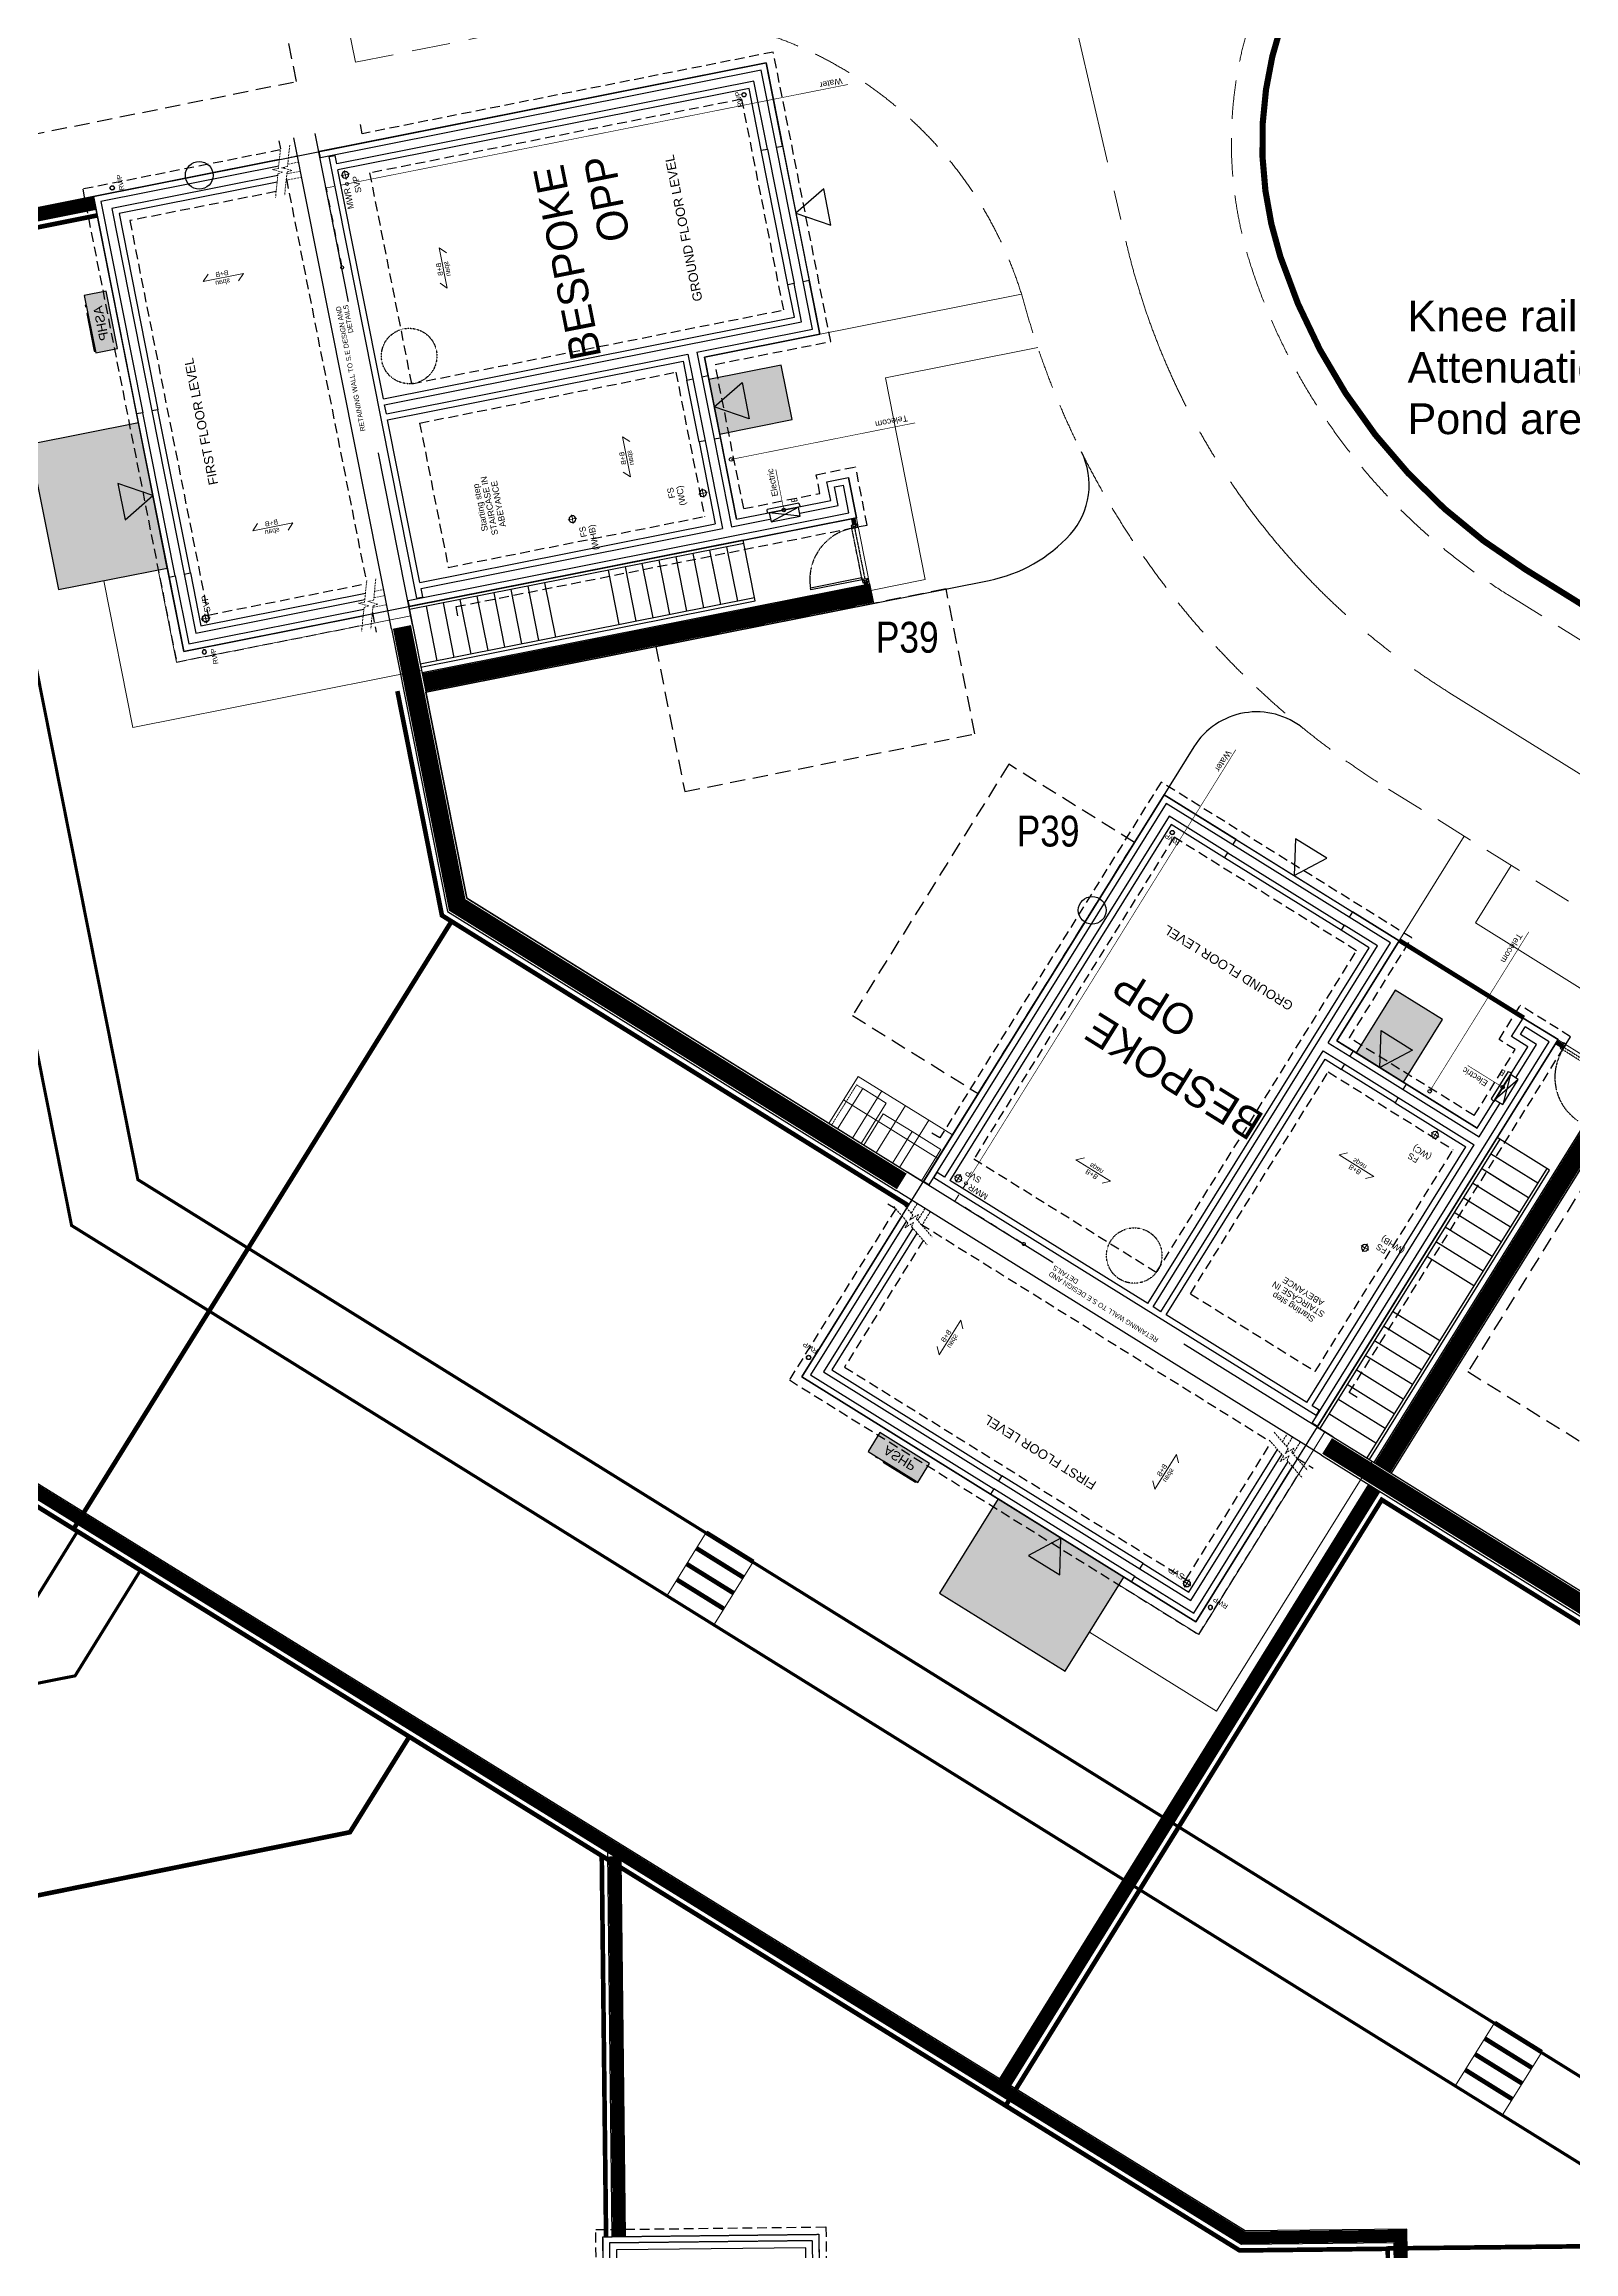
# Model space of a CAD drawing. Extents: x 287880777 to 288144713, y 62793326 to 63089570.
# Drawn here: x 288001175 to 288025997, y 63026159 to 63061986 of the extents above; entities that cross this region are included whole.
import ezdxf

# ---------------------------------------------------------------- set-up
doc = ezdxf.new("R2010")
doc.units = 0
doc.set_wipeout_variables(frame=1)
for name, pattern in [('CENTER', [2, 1.25, -0.25, 0.25, -0.25]), ('Dash', [6.35, 3.175, -3.175]), ('DASHED', [1.4, 0.7, -0.7]), ('DASHED2', [0.375, 0.25, -0.125]), ('HIDDEN', [9.525, 6.35, -3.175]), ('XREF - NORTHERN HIGHWAY DESIGN$0$CENTER2', [28.575, 19.05, -3.175, 3.175, -3.175]), ('XREF - NORTHERN HIGHWAY DESIGN$0$DASHED2', [0.375, 0.25, -0.125])]:
    doc.linetypes.add(name, pattern=pattern)
doc.layers.get('0').update_dxf_attribs({"color": 252})
for name, color, linetype in [('EXP - PEN 1', 1, 'Continuous'), ('EXP-KNEE RAIL', 44, 'FENCELINE1'), ('NAR CYCLE STORES', 2, 'DASHED'), ('NAR DETAIL', 2, 'Continuous'), ('NAR EXTERNAL STEPS', 10, 'Continuous'), ('NAR EXTERNAL WALLS', 2, 'Continuous'), ('NAR PARKING', 7, 'DASHED2'), ('NAR PATIO', 3, 'Continuous'), ('NAR PRIVATE DRIVE', 6, 'Continuous'), ('NAR PRIVATE PATH HATCH', 8, 'Continuous'), ('NAR ROLLOVERS', 76, 'DASHED'), ('NAR_SUBS_PLANS', 7, 'Continuous'), ('Wain-Drainage Foul', 6, 'Continuous'), ('Wain-Drainage Foul Text', 2, 'Continuous'), ('Wain-Electrics', 3, 'Continuous'), ('Wain-Foundation acessories', 9, 'Continuous'), ('Wain-Foundation Line', 9, 'Continuous'), ('Wain-RWP', 9, 'Continuous'), ('Wain-Services Run (Electric)', 10, 'Continuous'), ('Wain-Services Run (Telecom)', 190, 'Continuous'), ('Wain-Stair 1', 2, 'Continuous'), ('Wain-Stair numbers', 9, 'Continuous'), ('Wain-Wall (External)', 4, 'Continuous')]:
    doc.layers.add(name, color=color, linetype=linetype)
for name, color, linetype, lineweight in [('EXP - STEPS', 240, 'Continuous', 18), ('NAR BIN STORAGE', 2, 'Continuous', 0), ('NAR CBF', 34, 'FENCELINE2', 0), ('NAR M4(2)', 94, 'Continuous', 30), ('NAR PATHS', 3, 'Continuous', 0), ('Wain-Text', 2, 'Continuous', 25), ('XREF - NORTHERN HIGHWAY DESIGN$0$EXP - HIGHWAY CENTRELINE', 3, 'XREF - NORTHERN HIGHWAY DESIGN$0$CENTER2', 18), ('XREF - NORTHERN HIGHWAY DESIGN$0$EXP - PRIVATE CHANNEL', 3, 'XREF - NORTHERN HIGHWAY DESIGN$0$DASHED2', 9), ('XREF - NORTHERN HIGHWAY DESIGN$0$EXP - PRIVATE FOOTWAY', 3, 'Continuous', 9)]:
    doc.layers.add(name, color=color, linetype=linetype, lineweight=lineweight)
for name, color, linetype, true_color in [('NAR DOOR OPENINGS', 140, 'Continuous', 0x00bfff), ('NAR EV CHARGING POINT', 3, 'Continuous', 0x00ff00), ('NAR HOUSE TYPE NAMES', 1, 'Continuous', 0xff0000), ('Wain-Services Run (Water', 145, 'Continuous', 0x3481b8)]:
    doc.layers.add(name, color=color, linetype=linetype, true_color=true_color)
for name, color, linetype, lineweight, true_color in [('NAR Retaining Wall', 222, 'Continuous', 13, 0xcc0099), ('Wain-Mains Water Riser', 152, 'Continuous', 25, 0x2776bb), ('Wain-Mains Water Riser Text', 152, 'Continuous', 25, 0x2776bb)]:
    doc.layers.add(name, color=color, linetype=linetype, lineweight=lineweight, true_color=true_color)
doc.styles.add('DD Arial Narrow', font='ARIALN.TTF', dxfattribs={"height": 100})
doc.styles.get("Standard").update_dxf_attribs({"font": 'arial.ttf'})
doc.styles.add('XREF - ARCHITECT LAYOUT$0$DD Arial Narrow', font='ARIALN.TTF', dxfattribs={"height": 100})
doc.linetypes.add('FENCELINE1', pattern='A,6.35,-2.54,[133,ltypeshp.shx,S=2.54,R=0,X=-2.54,Y=0],-2.54,25.4', length=36.83)
doc.linetypes.add('FENCELINE2', pattern='A,0.25,-0.1,[132,ltypeshp.shx,S=0.1,R=0,X=-0.1,Y=0],-0.1,1', length=1.45)

# ---------------------------------------------------------------- blocks, each defined once
blk = doc.blocks.new('Drainage Pipe')
at = {"linetype": 'CENTER', "lineweight": 13, "ltscale": 20}
for p, q in [((-41681, 78687), (-41831, 78687)), ((-41756, 78762), (-41756, 78612))]:
    blk.add_line(p, q, dxfattribs=at)
blk.add_circle((-41756, 78687), 55)
blk = doc.blocks.new('RWP')
for radius in [35, 31.5]:
    blk.add_circle((35, 35), radius)
blk = doc.blocks.new('Span symbol - Beam & block')
at = {"linetype": 'Continuous', "lineweight": 13}
for p, q in [((-5342, 71790), (-6007, 71790)), ((-6007, 71790), (-5906, 71689)), ((-5442, 71890), (-5342, 71790))]:
    blk.add_line(p, q, dxfattribs=at)
at = {"insert": (-5770, 71896), "char_height": 80, "attachment_point": 1, "line_spacing_factor": 0.9}
blk.add_mtext('B+B\\Pspan', dxfattribs=at)
blk = doc.blocks.new('ASHP')
at = {"transparency": 33554457}
h = blk.add_hatch(color=256, dxfattribs=at)
h.dxf.hatch_style = 1
h.paths.add_polyline_path([(548853, -2506), (548853, -2866), (547903, -2866), (547903, -2506)])
at = {"flags": 128}
blk.add_lwpolyline([(548853, -2506), (548853, -2866), (547903, -2866), (547903, -2506)], close=True, dxfattribs=at)
for points in [[(548098, -2496), (548058, -2496), (548058, -2506), (548098, -2506)], [(548199, -2488), (548821, -2488), (548821, -2506), (548199, -2506)]]:
    blk.add_lwpolyline(points, close=True)
at = {"layer": 'Wain-Electrics', "lineweight": 0, "insert": (548112, -2609), "char_height": 150, "width": 2397.38, "attachment_point": 1, "line_spacing_factor": 0.9}
blk.add_mtext('\\A1;ASHP ', dxfattribs=at)
at = {"layer": 'Wain-Text', "lineweight": 0, "insert": (548112, -2609), "char_height": 150, "width": 2397.38, "attachment_point": 1, "line_spacing_factor": 0.9}
blk.add_mtext('\\A1;ASHP ', dxfattribs=at)
blk = doc.blocks.new('A$Cee92f38c')
at = {"layer": 'NAR M4(2)', "ltscale": 10, "transparency": 33554585}
h = blk.add_hatch(color=256, dxfattribs=at)
h.dxf.hatch_style = 1
h.paths.add_polyline_path([(0, 1.2), (0.9, 1.2), (0.9, 0), (0, 0)])
at = {"layer": 'NAR M4(2)', "ltscale": 0.25}
blk.add_lwpolyline([(0, 1.2), (0, 0), (0.9, 0), (0.9, 1.2)], close=True, dxfattribs=at)
blk = doc.blocks.new('A$C3d9247a0')
at = {"layer": 'NAR DOOR OPENINGS', "transparency": 33554610}
h = blk.add_hatch(color=256, dxfattribs=at)
h.dxf.hatch_style = 1
h.paths.add_polyline_path([(450, 1200), (150, 680), (750, 680)])
at = {"layer": 'NAR DOOR OPENINGS'}
blk.add_lwpolyline([(450, 1200), (150, 680), (750, 680)], close=True, dxfattribs=at)
at = {"layer": 'NAR M4(2)', "ltscale": 10, "transparency": 33554585, "xscale": -1000, "yscale": 1000, "zscale": 1000}
blk.add_blockref('A$Cee92f38c', (900, 0), dxfattribs=at)
blk = doc.blocks.new('A$C324e72f9')
at = {"layer": 'NAR DOOR OPENINGS', "transparency": 33554610}
h = blk.add_hatch(color=256, dxfattribs=at)
h.dxf.hatch_style = 1
h.paths.add_polyline_path([(1200, 0), (900, 520), (1500, 520)])
at = {"layer": 'NAR PRIVATE PATH HATCH', "transparency": 33554597}
h = blk.add_hatch(color=256, dxfattribs=at)
h.dxf.hatch_style = 1
h.paths.add_polyline_path([(2400, 0), (0, 0), (0, 1800), (2400, 1800)])
at = {"layer": 'NAR DOOR OPENINGS'}
blk.add_lwpolyline([(1200, 0), (900, 520), (1500, 520)], close=True, dxfattribs=at)
at = {"layer": 'NAR PATIO'}
blk.add_lwpolyline([(2400, 0), (0, 0), (0, 1800), (2400, 1800)], close=True, dxfattribs=at)
blk = doc.blocks.new('XREF - NORTHERN HIGHWAY DESIGN')
at = {"layer": 'XREF - NORTHERN HIGHWAY DESIGN$0$EXP - HIGHWAY CENTRELINE', "ltscale": 0.15}
blk.add_lwpolyline([(571.811, 331.662), (573.722, 323.424, 0.199199), (578.963, 316.101), (604.937, 299.947, -0.255905), (611.425, 288.44), (611.447, 286.602)], format="xyb", dxfattribs=at)
at = {"layer": 'XREF - NORTHERN HIGHWAY DESIGN$0$EXP - PRIVATE CHANNEL', "ltscale": 2.5}
blk.add_line((561.221, 326.325), (560.235, 331.23), dxfattribs=at)
for points in [[(580.249, 331.306, 0.429517), (575.752, 323.019, 0.176876), (579.94, 317.672), (605.914, 301.518, -0.255905), (613.274, 288.463), (613.297, 286.625)], [(561.221, 326.325), (564.544, 326.993, -0.385198), (572.038, 322.532, 0.189889), (577.986, 314.53), (603.96, 298.376, -0.255905), (609.575, 288.417), (609.597, 286.58)]]:
    blk.add_lwpolyline(points, format="xyb", dxfattribs=at)
at = {"layer": 'XREF - NORTHERN HIGHWAY DESIGN$0$EXP - PRIVATE FOOTWAY'}
blk.add_lwpolyline([(598.112, 306.959), (580.204, 318.096, -0.176876), (576.228, 323.174, -0.428976), (580.37, 330.821), (580.855, 330.942), (579.577, 336.085)], format="xyb", dxfattribs=at)

msp = doc.modelspace()

# ---------------------------------------------------------------- linework, layer by layer
at = {"layer": 'Defpoints'}
msp.add_lwpolyline([(288010243, 63026404), (288013745, 63026444), (288013817, 63020042), (288010316, 63020002)], close=True, dxfattribs=at)
at = {"layer": 'EXP - STEPS'}
for p, q in [((288011917, 63037832), (288011283, 63036813)), ((288012681, 63037357), (288012048, 63036338)), ((288024711, 63029876), (288024077, 63028857)), ((288025475, 63029401), (288024842, 63028382))]:
    msp.add_line(p, q, dxfattribs=at)
at = {"layer": 'EXP - STEPS', "const_width": 75}
for points in [[(288023170, 63047438), (288025185, 63046185)], [(288012523, 63037102), (288011759, 63037578)], [(288012681, 63037357), (288011917, 63037832)], [(288012364, 63036848), (288011600, 63037323)], [(288012206, 63036593), (288011442, 63037068)], [(288025475, 63029401), (288024711, 63029876)], [(288025159, 63028891), (288024394, 63029366)], [(288025317, 63029146), (288024553, 63029621)], [(288025000, 63028636), (288024236, 63029112)]]:
    msp.add_lwpolyline(points, dxfattribs=at)
at = {"layer": 'NAR BIN STORAGE', "linetype": 'Dash', "ltscale": 0.025}
msp.add_lwpolyline([(288014457, 63045038), (288014359, 63045098), (288013953, 63044445), (288014050, 63044384)], dxfattribs=at)
at = {"layer": 'NAR BIN STORAGE'}
for points in [[(288014050, 63044384), (288014457, 63045038), (288014839, 63044800), (288014432, 63044146)], [(288014475, 63044120), (288014792, 63044629), (288015259, 63044339), (288014942, 63043829)], [(288014942, 63043829), (288015259, 63044339), (288015726, 63044048), (288015409, 63043539)]]:
    msp.add_lwpolyline(points, close=True, dxfattribs=at)
at = {"layer": 'NAR CBF', "ltscale": 1200, "transparency": 33554687, "const_width": 75}
for points in [[(288002037, 63059207), (287999373, 63058672), (287998152, 63064744), (287982802, 63061651)], [(288014304, 63054288), (288014324, 63054188)], [(288014509, 63053256), (288014516, 63053219)], [(288006907, 63051487), (288007630, 63047847), (288015201, 63043138)], [(288025800, 63045734), (288025713, 63045788)], [(288010293, 63026405), (288010223, 63032587)]]:
    msp.add_lwpolyline(points, dxfattribs=at)
at = {"layer": 'NAR CBF', "linetype": 'DASHED', "ltscale": 500, "transparency": 33554687, "const_width": 75}
for points in [[(288001659, 63037900), (288007785, 63047751)], [(288000906, 63031910), (288006137, 63032969), (288007099, 63034517)], [(288028220, 63026272), (288022977, 63026215)]]:
    msp.add_lwpolyline(points, dxfattribs=at)
at = {"layer": 'NAR DETAIL', "flags": 128}
for points in [[(288014370, 63054197), (288014272, 63054177), (288014281, 63054128), (288014379, 63054148)], [(288014449, 63053295), (288013615, 63053128), (288013608, 63053165), (288014441, 63053332)], [(288014547, 63053315), (288014449, 63053295), (288014458, 63053246), (288014556, 63053266)], [(288025827, 63045777), (288025774, 63045692), (288025817, 63045666), (288025870, 63045751)]]:
    msp.add_lwpolyline(points, close=True, dxfattribs=at)
for points in [[(288014272, 63054177), (288014379, 63054148)], [(288014281, 63054128), (288014370, 63054197)], [(288014449, 63053295), (288014556, 63053266)], [(288014458, 63053246), (288014547, 63053315)], [(288025774, 63045692), (288025870, 63045751)], [(288025817, 63045666), (288025827, 63045777)]]:
    msp.add_lwpolyline(points, dxfattribs=at)
at = {"layer": 'NAR DETAIL', "linetype": 'DASHED', "ltscale": 0.005, "flags": 128}
for points in [[(288014449, 63053295), (288014281, 63054128), (288014325, 63054137), (288014492, 63053304)], [(288026539, 63045217), (288025817, 63045666), (288025840, 63045703), (288026562, 63045254)]]:
    msp.add_lwpolyline(points, close=True, dxfattribs=at)
at = {"layer": 'NAR DETAIL', "linetype": 'DASHED', "ltscale": 0.2}
msp.add_arc((288026539, 63045217), 850, 148.1223, 235.7024, dxfattribs=at)
at = {"layer": 'NAR DOOR OPENINGS'}
for points in [[(288013374, 63059242), (288013942, 63059049), (288013826, 63059637)], [(288021461, 63048493), (288021990, 63048775), (288021480, 63049092)]]:
    msp.add_lwpolyline(points, close=True, dxfattribs=at)
at = {"layer": 'NAR EV CHARGING POINT'}
for centre in [(288003691, 63059856), (288018181, 63047930)]:
    msp.add_circle(centre, 225, dxfattribs=at)
at = {"layer": 'NAR EXTERNAL STEPS'}
for points in [[(288012519, 63053934), (288007094, 63052858), (288007289, 63051877), (288012713, 63052953)], [(288012528, 63053885), (288007104, 63052809)], [(288012101, 63053160), (288011979, 63053776)], [(288012154, 63052893), (288011979, 63053776)], [(288012429, 63052948), (288012254, 63053831)], [(288012713, 63052953), (288012519, 63053934)], [(288010506, 63052566), (288010331, 63053449)], [(288010781, 63052621), (288010606, 63053503)], [(288011056, 63052675), (288010881, 63053558)], [(288011330, 63052730), (288011155, 63053613)], [(288011605, 63052784), (288011430, 63053667)], [(288011880, 63052839), (288011704, 63053722)], [(288008378, 63052144), (288008203, 63053027)], [(288008653, 63052198), (288008477, 63053081)], [(288008927, 63052253), (288008752, 63053136)], [(288009202, 63052307), (288009027, 63053190)], [(288009477, 63052362), (288009301, 63053245)], [(288012704, 63053002), (288007279, 63051926)], [(288007554, 63051980), (288007379, 63052863)], [(288007829, 63052035), (288007653, 63052918)], [(288008103, 63052089), (288007928, 63052972)], [(288024751, 63044241), (288021831, 63039545), (288022680, 63039017), (288025601, 63043713)], [(288024794, 63044215), (288021873, 63039519)], [(288025601, 63043713), (288024751, 63044241)], [(288025558, 63043739), (288022638, 63039043)], [(288025031, 63043407), (288024498, 63043739)], [(288025262, 63043264), (288024498, 63043739)], [(288025410, 63043502), (288024646, 63043977)], [(288025114, 63043026), (288024350, 63043501)], [(288024819, 63042550), (288024054, 63043026)], [(288024967, 63042788), (288024202, 63043264)], [(288024671, 63042313), (288023907, 63042788)], [(288024375, 63041837), (288023611, 63042312)], [(288024523, 63042075), (288023759, 63042550)], [(288023821, 63040946), (288023056, 63041421)], [(288023525, 63040470), (288022761, 63040945)], [(288023673, 63040708), (288022908, 63041183)], [(288023377, 63040232), (288022613, 63040708)], [(288023081, 63039757), (288022317, 63040232)], [(288023229, 63039994), (288022465, 63040470)], [(288022786, 63039281), (288022021, 63039756)], [(288022933, 63039519), (288022169, 63039994)]]:
    msp.add_lwpolyline(points, dxfattribs=at)
at = {"layer": 'NAR EXTERNAL WALLS'}
for points in [[(288001975, 63059516), (287999620, 63059042), (287998399, 63065115), (287982492, 63061909)], [(288002018, 63059305), (287999451, 63058789), (287998230, 63064861), (287982534, 63061699)], [(288007307, 63051788), (288014568, 63053229), (288014631, 63052911), (288007370, 63051470)], [(288006810, 63052495), (288007720, 63047909), (288014999, 63043382)], [(288007153, 63052563), (288008034, 63048126), (288015184, 63043679)], [(288021901, 63039089), (288027781, 63035432)], [(288022086, 63039387), (288027966, 63035729)], [(288010393, 63026406), (288010322, 63032643)], [(288010608, 63026408), (288010539, 63032509)]]:
    msp.add_lwpolyline(points, dxfattribs=at)
at = {"layer": 'NAR PARKING', "ltscale": 1000}
for points in [[(288000564, 63060435), (288005269, 63061381), (288004796, 63063734), (288000090, 63062788)], [(288011570, 63049856), (288016278, 63050791), (288015811, 63053145), (288011103, 63052211)], [(288016331, 63044956), (288018866, 63049032), (288016828, 63050299), (288014293, 63046223)], [(288026316, 63039176), (288028851, 63043252), (288026813, 63044519), (288024278, 63040443)]]:
    msp.add_lwpolyline(points, close=True, dxfattribs=at)
at = {"layer": 'NAR PATHS'}
for points in [[(288003025, 63053454), (288003323, 63051956), (288007124, 63052710)], [(288002143, 63053279), (288002615, 63050898), (288007299, 63051828)], [(288014148, 63044853), (288015676, 63043903)], [(288014768, 63044998), (288014292, 63044233)], [(288015150, 63044760), (288014674, 63043996)], [(288015532, 63044522), (288015057, 63043758)]]:
    msp.add_lwpolyline(points, dxfattribs=at)
msp.add_lwpolyline([(288013910, 63044471), (288014386, 63045235), (288015914, 63044285), (288015439, 63043520)], close=True, dxfattribs=at)
at = {"layer": 'NAR Retaining Wall', "linetype": 'DASHED', "ltscale": 250}
for points, const_width in [([(288001997, 63059410), (287999535, 63058916), (287998314, 63064988), (287982513, 63061804)], 200), ([(288006981, 63052529), (288007877, 63048017), (288015092, 63043530)], 300), ([(288021993, 63039238), (288027874, 63035581)], 300), ([(288010501, 63026407), (288010431, 63032576)], 200)]:
    msp.add_lwpolyline(points, dxfattribs=dict(at, const_width=const_width))
at = {"layer": 'NAR Retaining Wall', "linetype": 'Continuous', "ltscale": 250, "const_width": 300}
msp.add_lwpolyline([(288007338, 63051629), (288014599, 63053070)], dxfattribs=at)
at = {"layer": 'NAR ROLLOVERS', "ltscale": 500, "const_width": 50}
for points in [[(287990710, 63043905), (287992496, 63034908), (288000931, 63036582), (288001716, 63037851)], [(287989533, 63043671), (287991553, 63033497), (288001677, 63035507), (288002737, 63037219)]]:
    msp.add_lwpolyline(points, dxfattribs=at)
at = {"layer": 'Wain-Foundation Line', "linetype": 'HIDDEN', "ltscale": 25}
for p, q in [((288013007, 63061857), (288006336, 63060533)), ((288013939, 63057161), (288013007, 63061857)), ((288012496, 63061093), (288006462, 63059895)), ((288013175, 63057672), (288012496, 63061093)), ((288006336, 63060533), (288006306, 63060681)), ((288005007, 63060269), (288001800, 63059633)), ((288004982, 63060418), (288005009, 63060285)), ((288005068, 63059988), (288005071, 63059969)), ((288001800, 63059633), (288003324, 63051958)), ((288004940, 63059593), (288002565, 63059122)), ((288002565, 63059122), (288003835, 63052722)), ((288007141, 63056475), (288013175, 63057672)), ((288012063, 63056789), (288013939, 63057161)), ((288007268, 63055837), (288011425, 63056662)), ((288011425, 63056662), (288011890, 63054320)), ((288012527, 63054449), (288012063, 63056789)), ((288007268, 63055837), (288007733, 63053495)), ((288013703, 63054999), (288014343, 63055126)), ((288013763, 63054695), (288013703, 63054999)), ((288014530, 63054182), (288014343, 63055126)), ((288012527, 63054449), (288013763, 63054695)), ((288007733, 63053495), (288011890, 63054320)), ((288007859, 63052858), (288014530, 63054182)), ((288003835, 63052722), (288006404, 63053231)), ((288006502, 63052763), (288006564, 63052446)), ((288007889, 63052709), (288007859, 63052858)), ((288003324, 63051958), (288006336, 63052555)), ((288019300, 63050011), (288015709, 63044236)), ((288023366, 63047483), (288019300, 63050011)), ((288019509, 63049116), (288016260, 63043893)), ((288022471, 63047274), (288019509, 63049116)), ((288022356, 63045859), (288023366, 63047483)), ((288019222, 63042051), (288022471, 63047274)), ((288024783, 63045833), (288025128, 63046387)), ((288025945, 63045879), (288025128, 63046387)), ((288022353, 63040103), (288025945, 63045879)), ((288024381, 63044599), (288022356, 63045859)), ((288024381, 63044599), (288025046, 63045669)), ((288025046, 63045669), (288024783, 63045833)), ((288022012, 63045307), (288024040, 63044046)), ((288015709, 63044236), (288015580, 63044316)), ((288021801, 63040447), (288024040, 63044046)), ((288014993, 63043085), (288013267, 63040309)), ((288014867, 63043169), (288014982, 63043098)), ((288015240, 63042937), (288015257, 63042927)), ((288015441, 63042574), (288014162, 63040518)), ((288014162, 63040518), (288019703, 63037072)), ((288013267, 63040309), (288019911, 63036177)), ((288022482, 63040024), (288022353, 63040103)), ((288019703, 63037072), (288021086, 63039296)), ((288021495, 63039047), (288021769, 63038877)), ((288019911, 63036177), (288021533, 63038785))]:
    msp.add_line(p, q, dxfattribs=at)
msp.add_lwpolyline([(288010125, 63026520), (288013861, 63026563), (288013936, 63019926), (288010200, 63019883)], close=True, dxfattribs=at)
at = {"layer": 'Wain-Mains Water Riser', "lineweight": 0}
for centre in [(288006090, 63059718), (288016135, 63043499)]:
    msp.add_circle(centre, 25, dxfattribs=at)
at = {"layer": 'Wain-Mains Water Riser Text', "linetype": 'DASHED', "lineweight": 0, "ltscale": 175}
for points in [[(288006006, 63058387), (288005755, 63059652), (288006090, 63059718)], [(288017050, 63042529), (288015955, 63043210), (288016135, 63043499)]]:
    msp.add_lwpolyline(points, dxfattribs=at)
at = {"layer": 'Wain-Mains Water Riser Text', "lineweight": 0}
for centre in [(288006011, 63058362), (288017072, 63042515)]:
    msp.add_circle(centre, 25, dxfattribs=at)
at = {"layer": 'Wain-Mains Water Riser Text', "linetype": 'DASHED', "lineweight": 0, "ltscale": 175}
for centre in [(288006011, 63058362), (288017072, 63042515)]:
    msp.add_circle(centre, 25, dxfattribs=at)
at = {"layer": 'Wain-Services Run (Electric)', "const_width": 10}
for points in [[(288013178, 63054427), (288013047, 63055084)], [(288024842, 63045059), (288024273, 63045413)]]:
    msp.add_lwpolyline(points, dxfattribs=at)
at = {"layer": 'Wain-Services Run (Telecom)', "const_width": 10}
for points in [[(288012322, 63055247), (288015308, 63055840)], [(288023658, 63044994), (288025266, 63047579)]]:
    msp.add_lwpolyline(points, dxfattribs=at)
at = {"layer": 'Wain-Services Run (Telecom)'}
for centre in [(288012322, 63055247), (288023658, 63044994)]:
    msp.add_circle(centre, 29, dxfattribs=at)
at = {"layer": 'Wain-Services Run (Water', "const_width": 10}
for points in [[(288006090, 63059718), (288014218, 63061331)], [(288016135, 63043499), (288020511, 63050536)]]:
    msp.add_lwpolyline(points, dxfattribs=at)
at = {"layer": 'Wain-Stair 1', "linetype": 'HIDDEN', "lineweight": 9, "ltscale": 5}
for p, q in [((288005354, 63059827), (288005102, 63059777)), ((288005335, 63059925), (288005113, 63059881)), ((288005306, 63060072), (288005128, 63060037)), ((288005286, 63060173), (288005139, 63060144)), ((288006525, 63053002), (288006702, 63053037)), ((288006535, 63053106), (288006683, 63053135)), ((288006499, 63052739), (288006751, 63052789)), ((288006510, 63052846), (288006731, 63052890)), ((288015254, 63043223), (288015175, 63043096)), ((288015341, 63043169), (288015245, 63043015)), ((288015468, 63043090), (288015349, 63042898)), ((288015553, 63043037), (288015418, 63042819)), ((288021268, 63039307), (288021347, 63039434)), ((288021336, 63039228), (288021432, 63039381)), ((288021440, 63039110), (288021559, 63039302)), ((288021510, 63039030), (288021646, 63039248))]:
    msp.add_line(p, q, dxfattribs=at)
for points in [[(288005012, 63060318), (288004977, 63059969), (288004881, 63059951), (288005045, 63059907), (288004969, 63059882), (288004930, 63059500)], [(288005159, 63060347), (288005124, 63059999), (288005028, 63059980), (288005192, 63059937), (288005116, 63059911), (288005077, 63059529)], [(288006409, 63053280), (288006374, 63052932), (288006278, 63052913), (288006441, 63052870), (288006366, 63052844), (288006327, 63052462)], [(288006556, 63053309), (288006521, 63052961), (288006425, 63052942), (288006588, 63052899), (288006513, 63052873), (288006474, 63052491)], [(288014961, 63043122), (288015192, 63042859), (288015140, 63042776), (288015283, 63042866), (288015250, 63042793), (288015502, 63042503)], [(288015040, 63043250), (288015271, 63042986), (288015219, 63042904), (288015362, 63042993), (288015329, 63042920), (288015582, 63042631)], [(288021133, 63039460), (288021364, 63039197), (288021312, 63039114), (288021455, 63039204), (288021422, 63039131), (288021675, 63038842)], [(288021054, 63039333), (288021284, 63039070), (288021232, 63038987), (288021376, 63039076), (288021343, 63039004), (288021595, 63038714)]]:
    msp.add_lwpolyline(points, dxfattribs=at)
at = {"layer": 'Wain-Wall (External)'}
for p, q in [((288012890, 63061682), (288005639, 63060243)), ((288013158, 63060332), (288012890, 63061682)), ((288012809, 63061562), (288005659, 63060142)), ((288012691, 63061385), (288005923, 63060042)), ((288012613, 63061268), (288005943, 63059944)), ((288012812, 63060264), (288012613, 63061268)), ((288012910, 63060283), (288012691, 63061385)), ((288013057, 63060312), (288012809, 63061562)), ((288007153, 63052563), (288005571, 63060535)), ((288006810, 63052495), (288005227, 63060467)), ((288005659, 63060142), (288005639, 63060243)), ((288005798, 63060160), (288005896, 63060179)), ((288005923, 63060042), (288005896, 63060179)), ((288004991, 63060114), (288001975, 63059516)), ((288004981, 63060008), (288002096, 63059435)), ((288004966, 63059852), (288002272, 63059317)), ((288007220, 63052997), (288005798, 63060160)), ((288006680, 63056231), (288005943, 63059944)), ((288001975, 63059516), (288002676, 63055985)), ((288004955, 63059748), (288002390, 63059239)), ((288002096, 63059435), (288002777, 63056005)), ((288002272, 63059317), (288002924, 63056034)), ((288002390, 63059239), (288003022, 63056053)), ((288013350, 63057555), (288013245, 63058082)), ((288013467, 63057477), (288013343, 63058102)), ((288013644, 63057359), (288013490, 63058131)), ((288013764, 63057278), (288013591, 63058151)), ((288006680, 63056231), (288013350, 63057555)), ((288006699, 63056133), (288013467, 63057477)), ((288011768, 63056986), (288013644, 63057359)), ((288006728, 63055986), (288011620, 63056957)), ((288011620, 63056957), (288011701, 63056553)), ((288011768, 63056986), (288011848, 63056582)), ((288011888, 63056906), (288013764, 63057278)), ((288006748, 63055888), (288011542, 63056840)), ((288011542, 63056840), (288011603, 63056533)), ((288011948, 63056602), (288011888, 63056906)), ((288006728, 63055986), (288006699, 63056133)), ((288007271, 63053252), (288006748, 63055888)), ((288011802, 63055530), (288012065, 63054203)), ((288011900, 63055550), (288012183, 63054125)), ((288012047, 63055579), (288012330, 63054154)), ((288012410, 63054275), (288012148, 63055599)), ((288013878, 63054882), (288014226, 63054951)), ((288013938, 63054578), (288013878, 63054882)), ((288013998, 63054801), (288014145, 63054830)), ((288014235, 63054379), (288014145, 63054830)), ((288014355, 63054299), (288014226, 63054951)), ((288012330, 63054154), (288014059, 63054497)), ((288012410, 63054275), (288013938, 63054578)), ((288014059, 63054497), (288013998, 63054801)), ((288007084, 63052960), (288014235, 63054379)), ((288007104, 63052859), (288014355, 63054299)), ((288007271, 63053252), (288012065, 63054203)), ((288007291, 63053154), (288012183, 63054125)), ((288003449, 63053386), (288003639, 63052429)), ((288003548, 63053405), (288003718, 63052547)), ((288003202, 63053336), (288003441, 63052132)), ((288003302, 63053356), (288003521, 63052253)), ((288003718, 63052547), (288006388, 63053077)), ((288007220, 63052997), (288007318, 63053017)), ((288007318, 63053017), (288007291, 63053154)), ((288003441, 63052132), (288006352, 63052710)), ((288003521, 63052253), (288006363, 63052817)), ((288003639, 63052429), (288006378, 63052973)), ((288007104, 63052859), (288007084, 63052960)), ((288019348, 63049806), (288015444, 63043529)), ((288020517, 63049080), (288019348, 63049806)), ((288019381, 63049665), (288015531, 63043475)), ((288019429, 63049459), (288015785, 63043599)), ((288020462, 63048993), (288019381, 63049665)), ((288020383, 63048865), (288019429, 63049459)), ((288019461, 63049321), (288015870, 63043547)), ((288020330, 63048780), (288019461, 63049321)), ((288022813, 63047354), (288022272, 63047691)), ((288023020, 63047402), (288022351, 63047818)), ((288023161, 63047435), (288022405, 63047905)), ((288019084, 63041548), (288022675, 63047322)), ((288019169, 63041495), (288022813, 63047354)), ((288022010, 63045778), (288023020, 63047402)), ((288022151, 63045811), (288023161, 63047435)), ((288022675, 63047322), (288022219, 63047606)), ((288024988, 63045881), (288025176, 63046182)), ((288025251, 63045717), (288024988, 63045881)), ((288025129, 63045914), (288025208, 63046041)), ((288025392, 63045750), (288025129, 63045914)), ((288025740, 63045831), (288025176, 63046182)), ((288025599, 63045798), (288025208, 63046041)), ((288019297, 63041416), (288021930, 63045651)), ((288019381, 63041363), (288021963, 63045513)), ((288021749, 63039608), (288025599, 63045798)), ((288021836, 63039554), (288025740, 63045831)), ((288021930, 63045651), (288022280, 63045433)), ((288021963, 63045513), (288022228, 63045348)), ((288022010, 63045778), (288022360, 63045561)), ((288022414, 63045648), (288022151, 63045811)), ((288024429, 63044395), (288025251, 63045717)), ((288024462, 63044253), (288025392, 63045750)), ((288023096, 63044808), (288024245, 63044094)), ((288023149, 63044893), (288024382, 63044126)), ((288023228, 63045020), (288024462, 63044253)), ((288024429, 63044395), (288023282, 63045107)), ((288021664, 63039944), (288024245, 63044094)), ((288021749, 63039891), (288024382, 63044126)), ((288021901, 63039089), (288014999, 63043382)), ((288022086, 63039387), (288015184, 63043679)), ((288015531, 63043475), (288015444, 63043529)), ((288015613, 63043588), (288015666, 63043673)), ((288021815, 63039732), (288015613, 63043588)), ((288015785, 63043599), (288015666, 63043673)), ((288019084, 63041548), (288015870, 63043547)), ((288015095, 63042968), (288013472, 63040357)), ((288015166, 63042888), (288013613, 63040390)), ((288015270, 63042770), (288013819, 63040438)), ((288015338, 63042692), (288013957, 63040470)), ((288019297, 63041416), (288019169, 63041495)), ((288021664, 63039944), (288019381, 63041363)), ((288013472, 63040357), (288016529, 63038456)), ((288013613, 63040390), (288016583, 63038543)), ((288013819, 63040438), (288016662, 63038670)), ((288013957, 63040470), (288016715, 63038755)), ((288021867, 63039817), (288021749, 63039891)), ((288021815, 63039732), (288021867, 63039817)), ((288021836, 63039554), (288021749, 63039608)), ((288019751, 63036867), (288021188, 63039179)), ((288019783, 63036730), (288021257, 63039101)), ((288019831, 63036523), (288021361, 63038983)), ((288019864, 63036382), (288021431, 63038902)), ((288019008, 63037329), (288019751, 63036867)), ((288018821, 63037030), (288019864, 63036382)), ((288018875, 63037117), (288019831, 63036523)), ((288018955, 63037245), (288019783, 63036730))]:
    msp.add_line(p, q, dxfattribs=at)
for points in [[(288012910, 63060283), (288013343, 63058102), (288013245, 63058082), (288012812, 63060264)], [(288013158, 63060332), (288013591, 63058151), (288013490, 63058131), (288013057, 63060312)], [(288011848, 63056582), (288012047, 63055579), (288012148, 63055599), (288011948, 63056602)], [(288011701, 63056553), (288011900, 63055550), (288011802, 63055530), (288011603, 63056533)], [(288002676, 63055985), (288003202, 63053336), (288003302, 63053356), (288002777, 63056005)], [(288002924, 63056034), (288003449, 63053386), (288003548, 63053405), (288003022, 63056053)], [(288020517, 63049080), (288022405, 63047905), (288022351, 63047818), (288020462, 63048993)], [(288020383, 63048865), (288022272, 63047691), (288022219, 63047606), (288020330, 63048780)], [(288022360, 63045561), (288023228, 63045020), (288023282, 63045107), (288022414, 63045648)], [(288022280, 63045433), (288023149, 63044893), (288023096, 63044808), (288022228, 63045348)], [(288016662, 63038670), (288018955, 63037245), (288019008, 63037329), (288016715, 63038755)], [(288016529, 63038456), (288018821, 63037030), (288018875, 63037117), (288016583, 63038543)], [(288010243, 63026404), (288013745, 63026444), (288013817, 63020042), (288013152, 63020034), (288013150, 63020249), (288013600, 63020254), (288013600, 63020254), (288013600, 63020254), (288013532, 63026227), (288013532, 63026227), (288013532, 63026227), (288010461, 63026192), (288010529, 63020219), (288010529, 63020219), (288010529, 63020219), (288010529, 63020219), (288010529, 63020219), (288010866, 63020223), (288010869, 63020008), (288010316, 63020002)]]:
    msp.add_lwpolyline(points, close=True, dxfattribs=at)
at = {"layer": 'Wain-Wall (External)', "linetype": 'HIDDEN'}
msp.add_lwpolyline([(288010243, 63026404), (288013745, 63026444), (288013817, 63020042), (288013152, 63020034), (288013150, 63020249), (288013712, 63020256), (288013681, 63023022), (288013569, 63023021), (288013564, 63023461), (288013676, 63023462), (288013643, 63026340), (288010347, 63026303), (288010380, 63023424), (288010492, 63023426), (288010497, 63022986), (288010385, 63022985), (288010416, 63020218), (288010866, 63020223), (288010869, 63020008), (288010316, 63020002)], close=True, dxfattribs=at)

# ---------------------------------------------------------------- block references
at = {"layer": 'NAR DETAIL', "xscale": -1}
for p, rotation in [((287892706, 63594839), 101.2256424329892), ((287547955, 63326372), 148.122286447873)]:
    msp.add_blockref('ASHP', p, dxfattribs=dict(at, rotation=rotation))
at = {"layer": 'NAR M4(2)', "xscale": -1}
for p, rotation in [((288013137, 63056775), 101.2256424329892), ((288023100, 63046634), 148.122286447873)]:
    msp.add_blockref('A$C3d9247a0', p, dxfattribs=dict(at, rotation=rotation))
at = {"layer": 'NAR PATIO', "xscale": -1, "rotation": 101.2256424329892}
msp.add_blockref('A$C324e72f9', (288002705, 63055838), dxfattribs=at)
at = {"layer": 'Wain-Drainage Foul', "lineweight": 0, "xscale": -1}
for p, rotation in [((288031700, 63145175), 191.2256424329892), ((287926555, 63080338), 281.2256424329892), ((288035386, 63139589), 191.2256424329892), ((288029436, 63137974), 191.2256424329892), ((287946732, 62999519), 328.1222864478731), ((287971241, 63120592), 238.1222864478731), ((287977839, 63119466), 238.1222864478731), ((287974951, 63114019), 238.1222864478731)]:
    msp.add_blockref('Drainage Pipe', p, dxfattribs=dict(at, rotation=rotation))
at = {"layer": 'Wain-Drainage Foul', "lineweight": 0}
for p, rotation in [((288060072, 62983612), 11.22564243298918), ((288108589, 63030909), 58.12228644787304)]:
    msp.add_blockref('Drainage Pipe', p, dxfattribs=dict(at, rotation=rotation))
at = {"layer": 'Wain-Foundation acessories', "xscale": -1}
for p, rotation in [((288079173, 63066764), 101.2256424329892), ((288012493, 62986679), 11.2256424329892), ((288082147, 63063698), 101.2256424329892), ((288013296, 62982633), 11.2256424329892), ((288065201, 63101750), 148.122286447873), ((288060930, 63101673), 148.122286447873), ((288073838, 62998265), 58.12228644787306), ((288077341, 62996087), 58.12228644787306)]:
    msp.add_blockref('Span symbol - Beam & block', p, dxfattribs=dict(at, rotation=rotation))
at = {"layer": 'Wain-RWP'}
for p, rotation in [((288012559, 63061206), 191.2256424329891), ((288002252, 63059612), 11.22564243298918), ((288019469, 63049239), 238.1222864478731), ((288013591, 63040625), 58.12228644787304)]:
    msp.add_blockref('RWP', p, dxfattribs=dict(at, rotation=rotation))
at = {"layer": 'Wain-RWP', "xscale": -1}
for p, rotation in [((288003733, 63052150), 191.2256424329892), ((288020051, 63036607), 238.1222864478731)]:
    msp.add_blockref('RWP', p, dxfattribs=dict(at, rotation=rotation))

# ---------------------------------------------------------------- texts
at = {"layer": 'EXP-KNEE RAIL', "ltscale": 25, "insert": (288023299, 63057824), "char_height": 500, "attachment_point": 1}
msp.add_mtext_dynamic_manual_height_columns('Knee rail to Attenuation Pond area', width=3704.97, gutter_width=1, heights=[0], dxfattribs=at)
at = {"layer": 'NAR HOUSE TYPE NAMES', "char_height": 500, "attachment_point": 3, "style": 'DD Arial Narrow'}
for insert, rotation in [((288009105, 63059959, 0), 101.2256), ((288018020, 63045866, 0), 148.1223)]:
    msp.add_mtext_dynamic_manual_height_columns('{\\fGill Sans MT|b0|i0|c0|p34;BESPOKE \\POPP}', width=2588.93, gutter_width=12.5, heights=[0], dxfattribs=dict(at, insert=insert, rotation=rotation))
at = {"layer": 'NAR PARKING', "char_height": 500, "attachment_point": 3, "rotation": 359.7932, "style": 'XREF - ARCHITECT LAYOUT$0$DD Arial Narrow'}
for insert in [(288015691, 63052610), (288017977, 63049464)]:
    msp.add_mtext_dynamic_manual_height_columns('P39', width=1066.24, gutter_width=500, heights=[0], dxfattribs=dict(at, insert=insert))
at = {"layer": 'Wain-Drainage Foul Text', "char_height": 100, "attachment_point": 3, "line_spacing_factor": 0.9}
for s, insert, rotation in [('\\A1;{\\fArial|b0|i0|c0|p34;SVP}', (288006174, 63059837), 101.2256), ('\\A1;FS\\P(WC)', (288011281, 63054780), 101.2256), ('\\A1;FS\\P(WHB)', (288009854, 63054149), 101.2256), ('\\A1;{\\fArial|b0|i0|c0|p34;SVP}', (288003724, 63053030), 101.2256), ('\\A1;FS\\P(WC)', (288023288, 63043916), 148.1223), ('\\A1;{\\fArial|b0|i0|c0|p34;SVP}', (288016106, 63043643), 148.1223), ('\\A1;FS\\P(WHB)', (288022774, 63042442), 148.1223), ('\\A1;{\\fArial|b0|i0|c0|p34;SVP}', (288019402, 63037202), 148.1223)]:
    msp.add_mtext(s, dxfattribs=dict(at, insert=insert, rotation=rotation))
at = {"layer": 'Wain-Mains Water Riser Text', "lineweight": 0, "char_height": 100, "attachment_point": 1, "line_spacing_factor": 0.9}
for insert, rotation in [((288006072, 63059466, 0), 101.2256), ((288016307, 63043314, 0), 148.1223)]:
    msp.add_mtext('\\pi-168.48568;MWR', dxfattribs=dict(at, insert=insert, rotation=rotation))
at = {"layer": 'Wain-RWP', "char_height": 80, "attachment_point": 9, "line_spacing_factor": 0.9}
for insert, rotation in [((288012464, 63061225, 0), 101.2256), ((288002427, 63059878), 101.2256), ((288003953, 63052187), 101.2256), ((288019391, 63049183, 0), 148.1223), ((288013516, 63040934), 148.1223), ((288020174, 63036793), 148.1223)]:
    msp.add_mtext('RWP', dxfattribs=dict(at, insert=insert, rotation=rotation))
at = {"layer": 'Wain-Services Run (Electric)'}
for rotation, p in [(101.2256, (288013088, 63054656, 0)), (148.1223, (288024613, 63045151, 0))]:
    msp.add_text('Electric ', height=100, rotation=rotation, dxfattribs=at).set_placement(p)
at = {"layer": 'Wain-Services Run (Telecom)'}
for rotation, p in [(191.2256, (288015178, 63055966, 0)), (238.1223, (288025085, 63047570, 0))]:
    msp.add_text('Telecom', height=100, rotation=rotation, dxfattribs=at).set_placement(p)
at = {"layer": 'Wain-Services Run (Water'}
for rotation, p in [(191.2256, (288014116, 63061439, 0)), (238.1223, (288020363, 63050536, 0))]:
    msp.add_text('Water', height=100, rotation=rotation, dxfattribs=at).set_placement(p)
at = {"layer": 'Wain-Stair numbers', "char_height": 100, "width": 1584.27, "attachment_point": 2, "line_spacing_factor": 0.9}
for insert, rotation in [((288008203, 63054456), 101.2256), ((288021421, 63041447), 148.1223)]:
    msp.add_mtext('Starting step \\PSTAIRCASE IN ABEYANCE', dxfattribs=dict(at, insert=insert, rotation=rotation))
at = {"layer": 'Wain-Wall (External)', "char_height": 100, "width": 133.81, "attachment_point": 1, "line_spacing_factor": 0.9}
for insert, rotation in [((288013321, 63054464), 101.2256), ((288024912, 63045189), 148.1223)]:
    msp.add_mtext('\\A1;\\pi78.42052,t378.42052;{\\fCalibri|b0|i0|c0|p34;E}', dxfattribs=dict(at, insert=insert, rotation=rotation))

# ---------------------------------------------------------------- next in the draw order: texts
at = {"layer": 'Wain-Wall (External)', "char_height": 150, "width": 2743.79, "attachment_point": 3, "line_spacing_factor": 0.9, "bg_fill": 2}
for s, insert, rotation in [('GROUND FLOOR LEVEL', (288011241, 63060174), 101.2256), ('FIRST FLOOR LEVEL', (288003443, 63056875), 101.2256), ('GROUND FLOOR LEVEL', (288019323, 63047572), 148.1223), ('FIRST FLOOR LEVEL', (288016403, 63039625), 148.1223)]:
    msp.add_mtext(s, dxfattribs=dict(at, insert=insert, rotation=rotation))
at = {"layer": 'Wain-Wall (External)', "char_height": 80, "width": 2415.88, "attachment_point": 3, "line_spacing_factor": 0.9, "bg_fill": 3, "box_fill_scale": 1.5, "bg_fill_color": 256, "bg_fill_transparency": 0}
for insert, rotation in [((288005907, 63057724), 101.2256), ((288017466, 63042004), 148.1223)]:
    msp.add_mtext('RETAINING WALL TO S.E DESIGN AND DETAILS', dxfattribs=dict(at, insert=insert, rotation=rotation))

# ---------------------------------------------------------------- next in the draw order: wipeouts: each hides what was drawn before it
for points in [[(288013413, 63054474), (288012942, 63054380), (288012972, 63054233), (288013442, 63054326)], [(288024969, 63045263), (288024715, 63044855), (288024843, 63044776), (288025096, 63045184)]]:
    msp.add_wipeout(points).dxf.layer = 'Wain-Wall (External)'

# ---------------------------------------------------------------- next in the draw order: linework, layer by layer
at = {"layer": 'Defpoints'}
for points in [[(288003441, 63052132), (288001975, 63059516), (288012890, 63061682), (288013764, 63057278), (288011888, 63056906), (288012410, 63054275), (288013938, 63054578), (288013878, 63054882), (288014226, 63054951), (288014355, 63054299)], [(288019864, 63036382), (288013472, 63040357), (288019348, 63049806), (288023161, 63047435), (288022151, 63045811), (288024429, 63044395), (288025251, 63045717), (288024988, 63045881), (288025176, 63046182), (288025740, 63045831)]]:
    msp.add_lwpolyline(points, close=True, dxfattribs=at)
at = {"layer": 'EXP-KNEE RAIL', "ltscale": 25, "flags": 128}
msp.add_lwpolyline([(288063739, 63042622, 100, 100, 0), (288051670, 63036994, 100, 100, 0), (288051362, 63037196, 100, 100, 0), (288050719, 63039953, 100, 100, 0), (288045273, 63043340, 100, 100, 0), (288042518, 63042698, 100, 100, 0), (288025210, 63053462, 100, 100, -0.176876), (288021234, 63058540, 100, 100, -0.331346), (288023528, 63065329, 0, 0, 0)], format="xyseb", dxfattribs=at)
at = {"layer": 'NAR CBF', "ltscale": 1200, "transparency": 33554687, "const_width": 75}
for points in [[(287997061, 63045542), (287998180, 63040039), (288020574, 63026182), (288022977, 63026209), (288023087, 63018196)], [(288016762, 63028507), (288022880, 63038363), (288027729, 63035347)]]:
    msp.add_lwpolyline(points, dxfattribs=at)
at = {"layer": 'NAR CYCLE STORES'}
for centre in [(288007098, 63056925), (288018864, 63042327)]:
    msp.add_circle(centre, 450, dxfattribs=at)
at = {"layer": 'NAR DETAIL', "linetype": 'DASHED', "ltscale": 0.2}
msp.add_arc((288014449, 63053295), 850, 101.3395, 188.9196, dxfattribs=at)
at = {"layer": 'NAR EXTERNAL WALLS'}
for points in [[(287997158, 63045562), (287998269, 63040101), (288020602, 63026283), (288023076, 63026311), (288023186, 63018198)], [(288023401, 63018201), (288023288, 63026528), (288020662, 63026498), (287998461, 63040235), (287997369, 63045604)], [(288022757, 63038969), (288026666, 63045255), (288026942, 63045084), (288023033, 63038798)], [(288022665, 63038614), (288016675, 63028965), (288016858, 63028852), (288022848, 63038501)]]:
    msp.add_lwpolyline(points, dxfattribs=at)
at = {"layer": 'NAR PATHS'}
for points in [[(288017299, 63057062), (288014826, 63056571), (288015470, 63053296), (288014589, 63053122), (288014226, 63054951), (288013878, 63054882), (288013938, 63054578), (288012410, 63054275), (288011888, 63056906), (288017035, 63057927)], [(288024981, 63048658), (288024403, 63047728), (288027234, 63045960), (288026759, 63045197), (288025176, 63046182), (288024988, 63045881), (288025251, 63045717), (288024429, 63044395), (288022151, 63045811), (288024217, 63049134)], [(288018615, 63036982), (288019912, 63036175), (288021958, 63039466)], [(288018139, 63036218), (288020201, 63034936), (288022723, 63038991)]]:
    msp.add_lwpolyline(points, dxfattribs=at)
at = {"layer": 'NAR PRIVATE DRIVE'}
msp.add_lwpolyline([(288021607, 63050882, 0.451356), (288019832, 63050584), (288015439, 63043520), (288008034, 63048126), (288007370, 63051470), (288016508, 63053283, 0.161677), (288017824, 63054030, 0.308444), (288018006, 63055370)], format="xyb", dxfattribs=at)
msp.add_lwpolyline([(288027998, 63046782), (288023033, 63038798), (288028221, 63035571), (288033187, 63043555)], dxfattribs=at)
at = {"layer": 'NAR Retaining Wall', "linetype": 'DASHED', "ltscale": 250, "const_width": 200}
for points in [[(288023294, 63018199), (288023182, 63026419), (288020632, 63026390), (287998365, 63040168), (287997264, 63045583)], [(288022756, 63038557), (288016766, 63028909)]]:
    msp.add_lwpolyline(points, dxfattribs=at)
at = {"layer": 'NAR Retaining Wall', "linetype": 'Continuous', "ltscale": 250, "const_width": 300}
msp.add_lwpolyline([(288022895, 63038884), (288026804, 63045170)], dxfattribs=at)
at = {"layer": 'NAR ROLLOVERS', "ltscale": 500, "const_width": 50}
for points in [[(287995012, 63055644), (288000097, 63056653), (288002696, 63043559), (288030453, 63026296)], [(287996331, 63054682), (287999153, 63055243), (288001620, 63042815), (288028220, 63026272)]]:
    msp.add_lwpolyline(points, dxfattribs=at)
at = {"layer": 'NAR_SUBS_PLANS'}
for p, q in [((288013445, 63054480), (288012911, 63054374)), ((288024986, 63045290), (288024698, 63044828))]:
    msp.add_line(p, q, dxfattribs=at)
at = {"layer": 'Wain-Foundation Line', "linetype": 'HIDDEN', "ltscale": 25}
for p, q in [((288007141, 63056475), (288006462, 63059895)), ((288005105, 63059801), (288006405, 63053248)), ((288019774, 63041708), (288022012, 63045307)), ((288019222, 63042051), (288016260, 63043893)), ((288015402, 63042837), (288021075, 63039308)), ((288019774, 63041708), (288021801, 63040447))]:
    msp.add_line(p, q, dxfattribs=at)
at = {"layer": 'Wain-Services Run (Electric)'}
for centre in [(288013178, 63054427), (288024842, 63045059)]:
    msp.add_circle(centre, 29, dxfattribs=at)
at = {"layer": 'Wain-Wall (External)'}
for p, q in [((288013423, 63054537), (288012909, 63054435)), ((288013413, 63054474), (288012972, 63054233)), ((288013442, 63054326), (288013413, 63054474)), ((288013423, 63054537), (288013445, 63054480)), ((288012911, 63054374), (288012909, 63054435)), ((288013442, 63054326), (288012942, 63054380)), ((288012942, 63054380), (288012972, 63054233)), ((288012972, 63054233), (288013442, 63054326)), ((288024929, 63045313), (288024653, 63044868)), ((288025096, 63045184), (288024715, 63044855)), ((288024969, 63045263), (288024843, 63044776)), ((288024843, 63044776), (288025096, 63045184)), ((288024929, 63045313), (288024986, 63045290)), ((288025096, 63045184), (288024969, 63045263)), ((288024698, 63044828), (288024653, 63044868)), ((288024715, 63044855), (288024843, 63044776))]:
    msp.add_line(p, q, dxfattribs=at)

# ---------------------------------------------------------------- next in the draw order: block references
at = {"layer": 'EXP - PEN 1', "xscale": 1000, "yscale": 1000, "zscale": 1000}
msp.add_blockref('XREF - NORTHERN HIGHWAY DESIGN', (287445006, 62735366), dxfattribs=at)
at = {"layer": 'NAR PATIO', "xscale": -1, "rotation": 148.122286447873}
msp.add_blockref('A$C324e72f9', (288016656, 63038377), dxfattribs=at)

doc.saveas('drawing.dxf')
